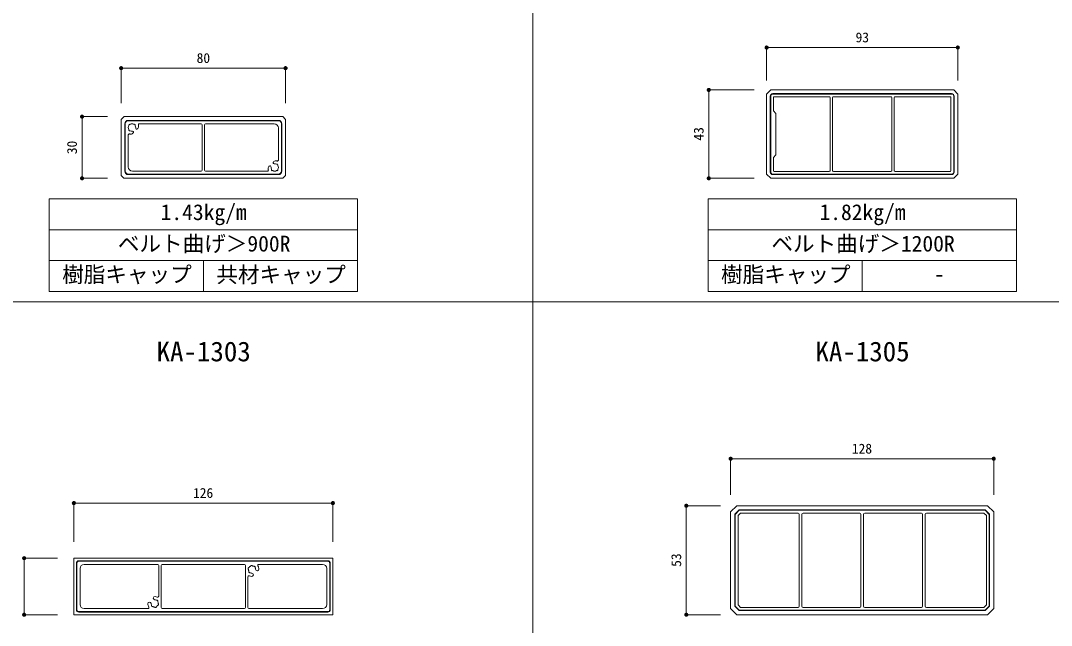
# Model space of a CAD drawing. Units: millimetres, scale not verified. Extents: x -801 to 802, y -548 to 566.
# Drawn here: x -409 to 92, y -16 to 279 of the extents above; entities that cross this region are included whole.
import ezdxf
from ezdxf.enums import TextEntityAlignment as Align

# ---------------------------------------------------------------- set-up
doc = ezdxf.new("R2010")
doc.units = ezdxf.units.MM
doc.header["$LTSCALE"] = 2
for name, color, linetype, lineweight in [('0-4_0-A11-寸法_詳細', 5, 'Continuous', 9), ('0-5_0', 4, 'Continuous', 9), ('0-8_0-A03-枠C', 2, 'Continuous', 9)]:
    doc.layers.add(name, color=color, linetype=linetype, lineweight=lineweight)
for name, color, linetype in [('0-6_A-B05-記号', 2, 'Continuous'), ('0-7_A-E01-仕上太線', 7, 'Continuous'), ('0-9_A-B03-文字_書込_小', 7, 'Continuous')]:
    doc.layers.add(name, color=color, linetype=linetype)
doc.styles.add('ＭＳ ゴシック', font='')
doc.styles.get('ＭＳ ゴシック').set_extended_font_data('MS Gothic')

# ---------------------------------------------------------------- blocks, each defined once
blk = doc.blocks.new('HB-1303')
at = {"layer": '0-5_0', "color": 7}
for p, q in [((252, 27.5), (0, 27.5)), ((0, -27.5), (0, 27.5)), ((252, -27.5), (252, 27.5)), ((252, -27.5), (0, -27.5))]:
    blk.add_line(p, q, dxfattribs=at)
at = {"layer": '0-5_0'}
for p, q in [((2.5, 22.5), (2.5, -22.5)), ((3, 22.5), (3, -22.5)), ((5, 25), (247, 25)), ((5, 24.5), (247, 24.5)), ((81.6, 21.5), (10, 21.5)), ((82.6, -9.417), (82.6, 20.5)), ((85, -20.5), (85, 20.5)), ((86, 21.5), (166, 21.5)), ((167, -20.5), (167, 20.5)), ((179.994, 21.5), (242, 21.5)), ((249, 22.5), (249, -22.5)), ((249.5, 22.5), (249.5, -22.5)), ((6, 17.5), (6, -17.5)), ((246, 17.5), (246, -17.5)), ((169.4, -20.5), (169.4, 9.417)), ((82.6, -8.5), (82.6, -9.417)), ((5, -24.5), (247, -24.5)), ((5, -25), (247, -25)), ((72.006, -21.5), (10, -21.5)), ((86, -21.5), (166, -21.5)), ((170.378, -21.5), (242, -21.5))]:
    blk.add_line(p, q, dxfattribs=at)
for centre, radius, start, end in [((5, 22.5), 2.5, 90, 180), ((5, 22.5), 2, 90, 180), ((10, 17.5), 4, 90, 180), ((81.6, 20.5), 1, 0, 90), ((86, 20.5), 1, 90, 180), ((166, 20.5), 1, 0, 90), ((172.623, 19.398), 1, 57.62053, 152.38708), ((173.835, 20.979), 1, 227.42873, 265.87123), ((179.902, 20.545), 0.96, 84.52174, 214.99799), ((242, 17.5), 4, 0, 90), ((247, 22.5), 2.5, 0, 90), ((247, 22.5), 2, 0, 90), ((170.4, 9.417), 1, 60.38699, 179.99998), ((170.502, 17.276), 1, 117.62082, 212.38737), ((168.921, 16.065), 1, 4.12839, 42.57089), ((173.4, 16.5), 3.5, 185.9577, 204.04344), ((169.739, 19.116), 1, 287.42899, 325.87152), ((169.304, 14.638), 1, 347.42853, 25.87105), ((171.279, 14.379), 1, 177.62038, 272.38693), ((173.4, 16.5), 3.5, 125.95862, 144.04196), ((173.4, 16.5), 6.7, 248.03676, 266.69897), ((171.537, 12.404), 1, 64.12791, 102.57042), ((170.783, 20.161), 1, 304.12808, 342.5706), ((173.4, 16.5), 3.5, 245.95894, 266.69888), ((173.106, 11.409), 1.6, 266.69981, 86.69905), ((173.4, 16.5), 3.5, 65.95894, 84.84587), ((175.262, 20.596), 1, 244.12779, 282.57031), ((175.521, 18.621), 1, 357.62029, 92.38681), ((177.496, 18.362), 1, 167.42847, 205.87096), ((173.4, 16.5), 3.5, 3.30301, 24.04344), ((178.492, 16.794), 1.6, 183.29767, 2.79674), ((173.4, 16.5), 6.7, 3.18135, 31.43579), ((78.894, -11.408), 1.6, 86.69981, 266.69905), ((78.6, -16.5), 6.7, 68.03674, 86.69896), ((81.6, -9.417), 1, 240.38698, 359.99998), ((10, -17.5), 4, 180, 270), ((73.509, -16.794), 1.6, 3.29768, 182.79675), ((78.6, -16.5), 6.7, 183.18135, 211.43402), ((72.098, -20.545), 0.96, 264.52176, 34.99799), ((78.6, -16.5), 3.5, 183.30301, 204.04344), ((74.504, -18.362), 1, 347.42847, 25.87099), ((76.479, -18.621), 1, 177.6203, 272.38686), ((76.738, -20.596), 1, 64.12779, 102.5703), ((78.6, -16.5), 3.5, 245.95894, 264.84589), ((78.165, -20.979), 1, 47.42868, 85.87122), ((78.6, -16.5), 3.5, 65.95895, 86.6989), ((79.377, -19.397), 1, 237.62053, 332.38708), ((80.463, -12.404), 1, 244.12793, 282.57042), ((81.216, -20.161), 1, 124.12808, 162.5706), ((78.6, -16.5), 3.5, 305.95862, 324.04199), ((80.721, -14.379), 1, 357.62039, 92.38692), ((82.261, -19.116), 1, 107.42902, 145.87152), ((82.696, -14.638), 1, 167.42857, 205.87106), ((78.6, -16.5), 3.5, 5.95772, 24.04346), ((81.498, -17.276), 1, 297.62082, 32.38737), ((83.079, -16.065), 1, 184.12845, 222.57094), ((242, -17.5), 4, 270, 0), ((5, -22.5), 2.5, 180, 270), ((5, -22.5), 2, 180, 270), ((86, -20.5), 1, 180, 270), ((166, -20.5), 1, 270, 0), ((170.4, -20.5), 1, 180, 270), ((247, -22.5), 2.5, 270, 0.00002), ((247, -22.5), 2, 270, 0.00002)]:
    blk.add_arc(centre, radius, start, end, dxfattribs=at)
blk = doc.blocks.new('_Dot')
at = {"layer": '0-5_0', "color": 7}
blk.add_line((-1, 0), (-2, 0), dxfattribs=at)
for points in [[(0, 0), (-1, 0), (-0.992, 0.125)], [(0, 0), (-0.992, -0.125), (-1, 0)], [(0, 0), (-0.992, 0.125), (-0.969, 0.249)], [(0, 0), (-0.969, -0.249), (-0.992, -0.125)], [(0, 0), (-0.969, 0.249), (-0.93, 0.368)], [(0, 0), (-0.93, -0.368), (-0.969, -0.249)], [(0, 0), (-0.93, 0.368), (-0.876, 0.482)], [(0, 0), (-0.876, -0.482), (-0.93, -0.368)], [(0, 0), (-0.876, 0.482), (-0.809, 0.588)], [(0, 0), (-0.809, -0.588), (-0.876, -0.482)], [(0, 0), (-0.809, 0.588), (-0.729, 0.685)], [(0, 0), (-0.729, -0.685), (-0.809, -0.588)], [(0, 0), (-0.729, 0.685), (-0.637, 0.771)], [(0, 0), (-0.637, -0.771), (-0.729, -0.685)], [(0, 0), (-0.637, 0.771), (-0.536, 0.844)], [(0, 0), (-0.536, -0.844), (-0.637, -0.771)], [(0, 0), (-0.536, 0.844), (-0.426, 0.905)], [(0, 0), (-0.426, -0.905), (-0.536, -0.844)], [(0, 0), (-0.426, 0.905), (-0.309, 0.951)], [(0, 0), (-0.309, -0.951), (-0.426, -0.905)], [(0, 0), (-0.309, 0.951), (-0.187, 0.982)], [(0, 0), (-0.187, -0.982), (-0.309, -0.951)], [(0, 0), (-0.187, 0.982), (-0.063, 0.998)], [(0, 0), (-0.063, -0.998), (-0.187, -0.982)], [(0, 0), (-0.063, 0.998), (0.063, 0.998)], [(0, 0), (0.063, -0.998), (-0.063, -0.998)], [(0, 0), (0.063, 0.998), (0.187, 0.982)], [(0, 0), (0.187, 0.982), (0.309, 0.951)], [(0, 0), (0.309, 0.951), (0.426, 0.905)], [(0, 0), (0.426, 0.905), (0.536, 0.844)], [(0, 0), (0.536, 0.844), (0.637, 0.771)], [(0, 0), (0.637, 0.771), (0.729, 0.685)], [(0, 0), (0.729, 0.685), (0.809, 0.588)], [(0, 0), (0.809, 0.588), (0.876, 0.482)], [(0, 0), (0.876, 0.482), (0.93, 0.368)], [(0, 0), (0.93, 0.368), (0.969, 0.249)], [(0, 0), (0.969, 0.249), (0.992, 0.125)], [(0, 0), (0.992, 0.125), (1, 0)], [(0, 0), (0.187, -0.982), (0.063, -0.998)], [(0, 0), (0.309, -0.951), (0.187, -0.982)], [(0, 0), (0.426, -0.905), (0.309, -0.951)], [(0, 0), (0.536, -0.844), (0.426, -0.905)], [(0, 0), (0.637, -0.771), (0.536, -0.844)], [(0, 0), (0.729, -0.685), (0.637, -0.771)], [(0, 0), (0.809, -0.588), (0.729, -0.685)], [(0, 0), (0.876, -0.482), (0.809, -0.588)], [(0, 0), (0.93, -0.368), (0.876, -0.482)], [(0, 0), (0.969, -0.249), (0.93, -0.368)], [(0, 0), (0.992, -0.125), (0.969, -0.249)], [(0, 0), (1, 0), (0.992, -0.125)]]:
    blk.add_solid(points, dxfattribs=at)
blk = doc.blocks.new('HB-0803')
at = {"layer": '0-5_0'}
for p, q in [((3.6, 23), (3.6, -23)), ((4, 23), (4, -23)), ((153, 26.4), (7, 26.4)), ((153, 26), (7, 26)), ((7.984, 22.441), (7.559, 22.016)), ((13.641, 22.016), (13.216, 22.441)), ((77.8, 23), (17.741, 23)), ((78.8, -22), (78.8, 22)), ((81.2, 22), (81.2, -22)), ((149, 23), (82.2, 23)), ((156, -23), (156, 23)), ((156.4, -23), (156.4, 23)), ((7, 12.259), (7, -19)), ((7.559, 16.784), (7.984, 16.359)), ((11.828, 14.122), (11.486, 13.781)), ((16.219, 18.514), (15.878, 18.172)), ((153, -12.259), (153, 19)), ((143.781, -18.514), (144.122, -18.172)), ((148.172, -14.122), (148.514, -13.781)), ((152.441, -16.784), (152.016, -16.359)), ((7, -26), (153, -26)), ((7, -26.4), (153, -26.4)), ((11, -23), (77.8, -23)), ((82.2, -23), (142.259, -23)), ((146.359, -22.016), (146.784, -22.441)), ((152.016, -22.441), (152.441, -22.016))]:
    blk.add_line(p, q, dxfattribs=at)
at = {"layer": '0-5_0', "color": 7}
blk.add_lwpolyline([(157.172, -30), (160, -27.172), (160, 27.172), (157.172, 30), (2.828, 30), (0, 27.172), (0, -27.172), (2.778, -29.95), (2.828, -30)], close=True, dxfattribs=at)
at = {"layer": '0-5_0'}
for centre, radius, start, end in [((7, 23), 3.4, 90, 180), ((7, 23), 3, 90, 180), ((10.6, 19.4), 3.6, 150.3276, 209.6724), ((7.842, 21.733), 0.4, 135, 206.20694), ((7.125, 21.38), 0.4, 330.3276, 26.20694), ((8.267, 22.158), 0.4, 63.79306, 135), ((8.62, 22.875), 0.4, 243.79306, 299.6724), ((10.6, 19.4), 3.6, 60.3276, 119.6724), ((12.58, 22.875), 0.4, 240.3276, 296.20694), ((12.933, 22.158), 0.4, 45, 116.20694), ((13.358, 21.733), 0.4, 333.79306, 45), ((14.075, 21.38), 0.4, 153.79306, 209.6724), ((10.6, 19.4), 3.6, 353.49995, 29.6724), ((14.239, 20.494), 2.8, 315, 16.72629), ((17.741, 22), 1, 145.0026, 200.00519), ((10.6, 19.4), 6.6, 16.72629, 20.00519), ((17.741, 22), 1, 90, 145.0026), ((77.8, 22), 1, 0, 90), ((82.2, 22), 1, 90, 180), ((149, 19), 4, 0, 90), ((153, 23), 3.4, 0, 90), ((153, 23), 3, 0, 90), ((8, 12.259), 1, 124.9974, 180), ((8, 12.259), 1, 69.99481, 124.9974), ((7.842, 17.067), 0.4, 153.79306, 225), ((7.125, 17.42), 0.4, 333.79306, 29.6724), ((8.267, 16.642), 0.4, 225, 296.20694), ((10.6, 19.4), 6.6, 249.99481, 253.27371), ((8.62, 15.925), 0.4, 60.3276, 116.20694), ((9.506, 15.761), 2.8, 253.27371, 315), ((10.6, 19.4), 3.6, 240.3276, 276.50005), ((11.121, 14.83), 1, 25.75002, 96.50005), ((11.121, 14.83), 1, 315, 25.75002), ((15.17, 18.879), 1, 173.49995, 244.24998), ((15.17, 18.879), 1, 244.24998, 315), ((11, -19), 4, 180, 270), ((145.761, -20.494), 2.8, 135, 196.72629), ((144.83, -18.879), 1, 64.24998, 135), ((144.83, -18.879), 1, 353.49995, 64.24998), ((149.4, -19.4), 3.6, 173.49995, 209.6724), ((148.879, -14.83), 1, 135, 205.75002), ((148.879, -14.83), 1, 205.75002, 276.50005), ((150.494, -15.761), 2.8, 73.27371, 135), ((149.4, -19.4), 3.6, 60.3276, 96.50005), ((151.38, -15.925), 0.4, 240.3276, 296.20694), ((149.4, -19.4), 6.6, 69.99481, 73.27371), ((151.733, -16.642), 0.4, 45, 116.20694), ((152, -12.259), 1, 249.99481, 304.9974), ((152.158, -17.067), 0.4, 333.79306, 45), ((152.875, -17.42), 0.4, 153.79306, 209.6724), ((149.4, -19.4), 3.6, 330.3276, 29.6724), ((152, -12.259), 1, 304.9974, 0), ((7, -23), 3.4, 180, 270), ((7, -23), 3, 180, 270), ((77.8, -22), 1, 270, 0), ((82.2, -22), 1, 180, 270), ((142.259, -22), 1, 270, 325.0026), ((142.259, -22), 1, 325.0026, 20.00519), ((149.4, -19.4), 6.6, 196.72629, 200.00519), ((146.642, -21.733), 0.4, 153.79306, 225), ((145.925, -21.38), 0.4, 333.79306, 29.6724), ((147.067, -22.158), 0.4, 225, 296.20694), ((147.42, -22.875), 0.4, 60.3276, 116.20694), ((149.4, -19.4), 3.6, 240.3276, 299.6724), ((151.38, -22.875), 0.4, 63.79306, 119.6724), ((151.733, -22.158), 0.4, 243.79306, 315), ((152.158, -21.733), 0.4, 315, 26.20694), ((152.875, -21.38), 0.4, 150.3276, 206.20694), ((153, -23), 3, 270, 0), ((153, -23), 3.4, 270, 0)]:
    blk.add_arc(centre, radius, start, end, dxfattribs=at)
blk = doc.blocks.new('KA-0904')
at = {"layer": '0-5_0', "color": 7}
for p, q in [((4, 43), (0, 39)), ((4, 43), (182, 43)), ((182, 43), (186, 39)), ((0, -39), (0, 39)), ((186, 39), (186, -39)), ((4, -43), (0, -39)), ((186, -39), (182, -43)), ((182, -43), (4, -43))]:
    blk.add_line(p, q, dxfattribs=at)
at = {"layer": '0-5_0'}
for p, q in [((3.6, -37), (3.6, 37)), ((4, 37), (4, -37)), ((6, 39.4), (180, 39.4)), ((6, 39), (180, 39)), ((6.8, 22.8), (6.8, 35.8)), ((7.4, 36.4), (61, 36.4)), ((61.8, 35.6), (61.8, -35.6)), ((64.2, -35.6), (64.2, 35.6)), ((65, 36.4), (121, 36.4)), ((121.8, 35.6), (121.8, -35.6)), ((124.2, -35.6), (124.2, 35.6)), ((125, 36.4), (178.6, 36.4)), ((179.2, 35.8), (179.2, -35.8)), ((182, 37), (182, -37)), ((182.4, 37), (182.4, -37)), ((6.8, 22.8), (8.8, 20)), ((8.8, 20), (8.8, -20)), ((6.8, -22.8), (8.8, -20)), ((6.8, -35.8), (6.8, -22.8)), ((6, -39), (180, -39)), ((180, -39.4), (6, -39.4)), ((7.4, -36.4), (61, -36.4)), ((121, -36.4), (65, -36.4)), ((125, -36.4), (178.6, -36.4))]:
    blk.add_line(p, q, dxfattribs=at)
for centre, radius, start, end in [((6, 37), 2.4, 90, 180), ((6, 37), 2, 90, 180), ((7.4, 35.8), 0.6, 90, 180), ((61, 35.6), 0.8, 0, 90), ((65, 35.6), 0.8, 90, 180), ((121, 35.6), 0.8, 0, 90), ((125, 35.6), 0.8, 90, 180), ((178.6, 35.8), 0.6, 0, 90), ((180, 37), 2.4, 0, 90), ((180, 37), 2, 0, 90), ((6, -37), 2.4, 180, 270), ((6, -37), 2, 180, 270), ((7.4, -35.8), 0.6, 180, 270), ((61, -35.6), 0.8, 270, 0), ((65, -35.6), 0.8, 180, 270), ((121, -35.6), 0.8, 270, 0), ((125, -35.6), 0.8, 180, 270), ((178.6, -35.8), 0.6, 270, 0), ((180, -37), 2, 270, 0), ((180, -37), 2.4, 270, 0)]:
    blk.add_arc(centre, radius, start, end, dxfattribs=at)
blk = doc.blocks.new('KA-1305')
at = {"layer": '0-5_0', "color": 7}
for p, q in [((0, 47), (6, 53)), ((6, 53), (250, 53)), ((250, 53), (256, 47)), ((0, 47), (0, -47)), ((256, 47), (256, -47)), ((0, -47), (6, -53)), ((256, -47), (250, -53)), ((6, -53), (250, -53))]:
    blk.add_line(p, q, dxfattribs=at)
at = {"layer": '0-5_0'}
for p, q in [((8.234, 49), (4, 44.766)), ((4, -44.766), (4, 44.766)), ((4.4, 44.6), (4.4, -44.6)), ((9.56, 45.8), (7.2, 43.44)), ((7.2, 43.44), (7.2, -43.44)), ((8.234, 49), (247.766, 49)), ((65.6, 45.8), (9.56, 45.8)), ((66.6, 44.8), (66.6, -44.8)), ((69.4, 44.8), (69.4, -44.8)), ((70.4, 45.8), (125.6, 45.8)), ((126.6, -44.8), (126.6, 44.8)), ((129.4, 44.8), (129.4, -44.8)), ((185.6, 45.8), (130.4, 45.8)), ((186.6, -44.8), (186.6, 44.8)), ((189.4, 44.8), (189.4, -44.8)), ((246.44, 45.8), (190.4, 45.8)), ((246.44, 45.8), (248.8, 43.44)), ((247.6, 48.6), (251.6, 44.6)), ((247.766, 49), (252, 44.766)), ((248.8, -43.44), (248.8, 43.44)), ((251.6, 44.6), (251.6, -44.6)), ((252, 44.766), (252, -44.766)), ((4, -44.766), (8.234, -49)), ((4.4, -44.6), (8.4, -48.6)), ((7.2, -43.44), (9.56, -45.8)), ((247.766, -49), (8.234, -49)), ((8.4, -48.6), (247.6, -48.6)), ((65.6, -45.8), (9.56, -45.8)), ((70.4, -45.8), (125.6, -45.8)), ((130.4, -45.8), (185.6, -45.8)), ((190.4, -45.8), (246.44, -45.8)), ((248.8, -43.44), (246.44, -45.8)), ((247.6, -48.6), (251.6, -44.6)), ((252, -44.766), (247.766, -49))]:
    blk.add_line(p, q, dxfattribs=at)
blk.add_lwpolyline([(247.6, 48.6), (8.4, 48.6), (4.4, 44.6)], dxfattribs=at)
for centre, start, end in [((65.6, 44.8), 0, 90), ((70.4, 44.8), 90, 180), ((125.6, 44.8), 0, 90), ((130.4, 44.8), 90, 180), ((185.6, 44.8), 0, 90), ((190.4, 44.8), 90, 180), ((65.6, -44.8), 270, 0), ((70.4, -44.8), 180, 270), ((125.6, -44.8), 270, 0), ((130.4, -44.8), 180, 270), ((185.6, -44.8), 270, 0), ((190.4, -44.8), 180, 270)]:
    blk.add_arc(centre, 1, start, end, dxfattribs=at)

msp = doc.modelspace()

# ---------------------------------------------------------------- linework, layer by layer
at = {"layer": '0-4_0-A11-寸法_詳細'}
for p, q in [((-46.5, 249.437), (-46.5, 265.555)), ((-44.5, 265.555), (44.5, 265.555)), ((46.5, 249.437), (46.5, 265.555)), ((-360.533, 238.523), (-360.533, 255.528)), ((-358.533, 255.528), (-282.533, 255.528)), ((-280.533, 238.523), (-280.533, 255.528)), ((-52.5, 244.937), (-74.642, 244.937)), ((-74.642, 203.937), (-74.642, 242.937)), ((-367.119, 231.937), (-379.537, 231.937)), ((-379.537, 203.937), (-379.537, 229.937)), ((-367.119, 201.937), (-379.537, 201.937)), ((-52.5, 201.937), (-74.642, 201.937)), ((-64, 47.921), (-64, 65.555)), ((-62, 65.555), (62, 65.555)), ((64, 47.921), (64, 65.555)), ((-383.533, 25.171), (-383.533, 43.992)), ((-381.533, 43.992), (-259.533, 43.992)), ((-257.533, 25.171), (-257.533, 43.992)), ((-69, 42.671), (-85.571, 42.671)), ((-85.571, -8.329), (-85.571, 40.671)), ((-391.533, 17.171), (-407.717, 17.171)), ((-407.717, -8.329), (-407.717, 15.171)), ((-391.533, -10.329), (-407.717, -10.329)), ((-69, -10.329), (-85.571, -10.329))]:
    msp.add_line(p, q, dxfattribs=at)
at = {"layer": '0-8_0-A03-枠C'}
for p, q in [((-160.267, -494.863), (-160.267, 566.471)), ((-395.533, 191.937), (-245.533, 191.937)), ((-395.533, 191.937), (-395.533, 146.937)), ((-245.533, 191.937), (-245.533, 146.937)), ((-75, 191.937), (75, 191.937)), ((-75, 191.937), (-75, 146.937)), ((75, 191.937), (75, 146.937)), ((-395.533, 176.937), (-245.533, 176.937)), ((-75, 176.937), (75, 176.937)), ((-395.533, 161.937), (-245.533, 161.937)), ((-320.533, 146.937), (-320.533, 161.937)), ((-75, 161.937), (75, 161.937)), ((0, 146.937), (0, 161.937)), ((-395.533, 146.937), (-245.533, 146.937)), ((-75, 146.937), (75, 146.937)), ((-800.682, 141.937), (801.984, 141.937))]:
    msp.add_line(p, q, dxfattribs=at)

# ---------------------------------------------------------------- block references
at = {"layer": '0-4_0-A11-寸法_詳細'}
for p, rotation in [((-46.5, 265.555), 180), ((-360.533, 255.528), 180), ((-74.642, 244.937), 90), ((-379.537, 231.937), 90), ((-379.537, 201.937), 270), ((-74.642, 201.937), 270), ((-64, 65.555), 180), ((-383.533, 43.992), 180), ((-85.571, 42.671), 90), ((-407.717, 17.171), 90), ((-407.717, -10.329), 270), ((-85.571, -10.329), 270)]:
    msp.add_blockref('_Dot', p, dxfattribs=dict(at, rotation=rotation))
for p in [(46.5, 265.555), (-280.533, 255.528), (64, 65.555), (-257.533, 43.992)]:
    msp.add_blockref('_Dot', p, dxfattribs=at)
at = {"layer": '0-7_A-E01-仕上太線', "xscale": 0.5, "yscale": 0.5}
for name, p in [('KA-0904', (-46.5, 223.437)), ('HB-0803', (-360.533, 216.937)), ('KA-1305', (-64, 16.171)), ('HB-1303', (-383.533, 3.421))]:
    msp.add_blockref(name, p, dxfattribs=at)

# ---------------------------------------------------------------- texts
at = {"layer": '0-4_0-A11-寸法_詳細', "style": 'ＭＳ ゴシック'}
for s, p in [('93', (-3.224, 266.629)), ('80', (-323.796, 256.603)), ('128', (-5.028, 66.629)), ('126', (-325.549, 45.066))]:
    msp.add_text(s, height=4.809, dxfattribs=at).set_placement(p, align=Align.BOTTOM_LEFT)
for s, p in [('43', (-75.716, 220.277)), ('30', (-380.611, 213.674)), ('53', (-86.645, 12.972))]:
    msp.add_text(s, height=4.809, rotation=90, dxfattribs=at).set_placement(p, align=Align.BOTTOM_LEFT)
at = {"layer": '0-6_A-B05-記号', "style": 'ＭＳ ゴシック'}
for s, p in [('KA-1303', (-343.274, 110.036)), ('KA-1305', (-22.741, 110.036))]:
    msp.add_text(s, height=9.619, dxfattribs=at).set_placement(p, align=Align.BOTTOM_LEFT)
at = {"layer": '0-9_A-B03-文字_書込_小', "style": 'ＭＳ ゴシック'}
for s, p in [('1.43kg/m', (-341.325, 179.322)), ('1.82kg/m', (-20.792, 179.322)), ('ベルト曲げ＞900R', (-362.117, 164.018)), ('ベルト曲げ＞1200R', (-44.183, 164.018)), ('樹脂キャップ', (-389.221, 149.038)), ('共材キャップ', (-314.221, 148.957)), ('樹脂キャップ', (-68.688, 149.038)), ('-', (34.901, 149.221))]:
    msp.add_text(s, height=7.698, dxfattribs=at).set_placement(p, align=Align.BOTTOM_LEFT)

doc.saveas('drawing.dxf')
